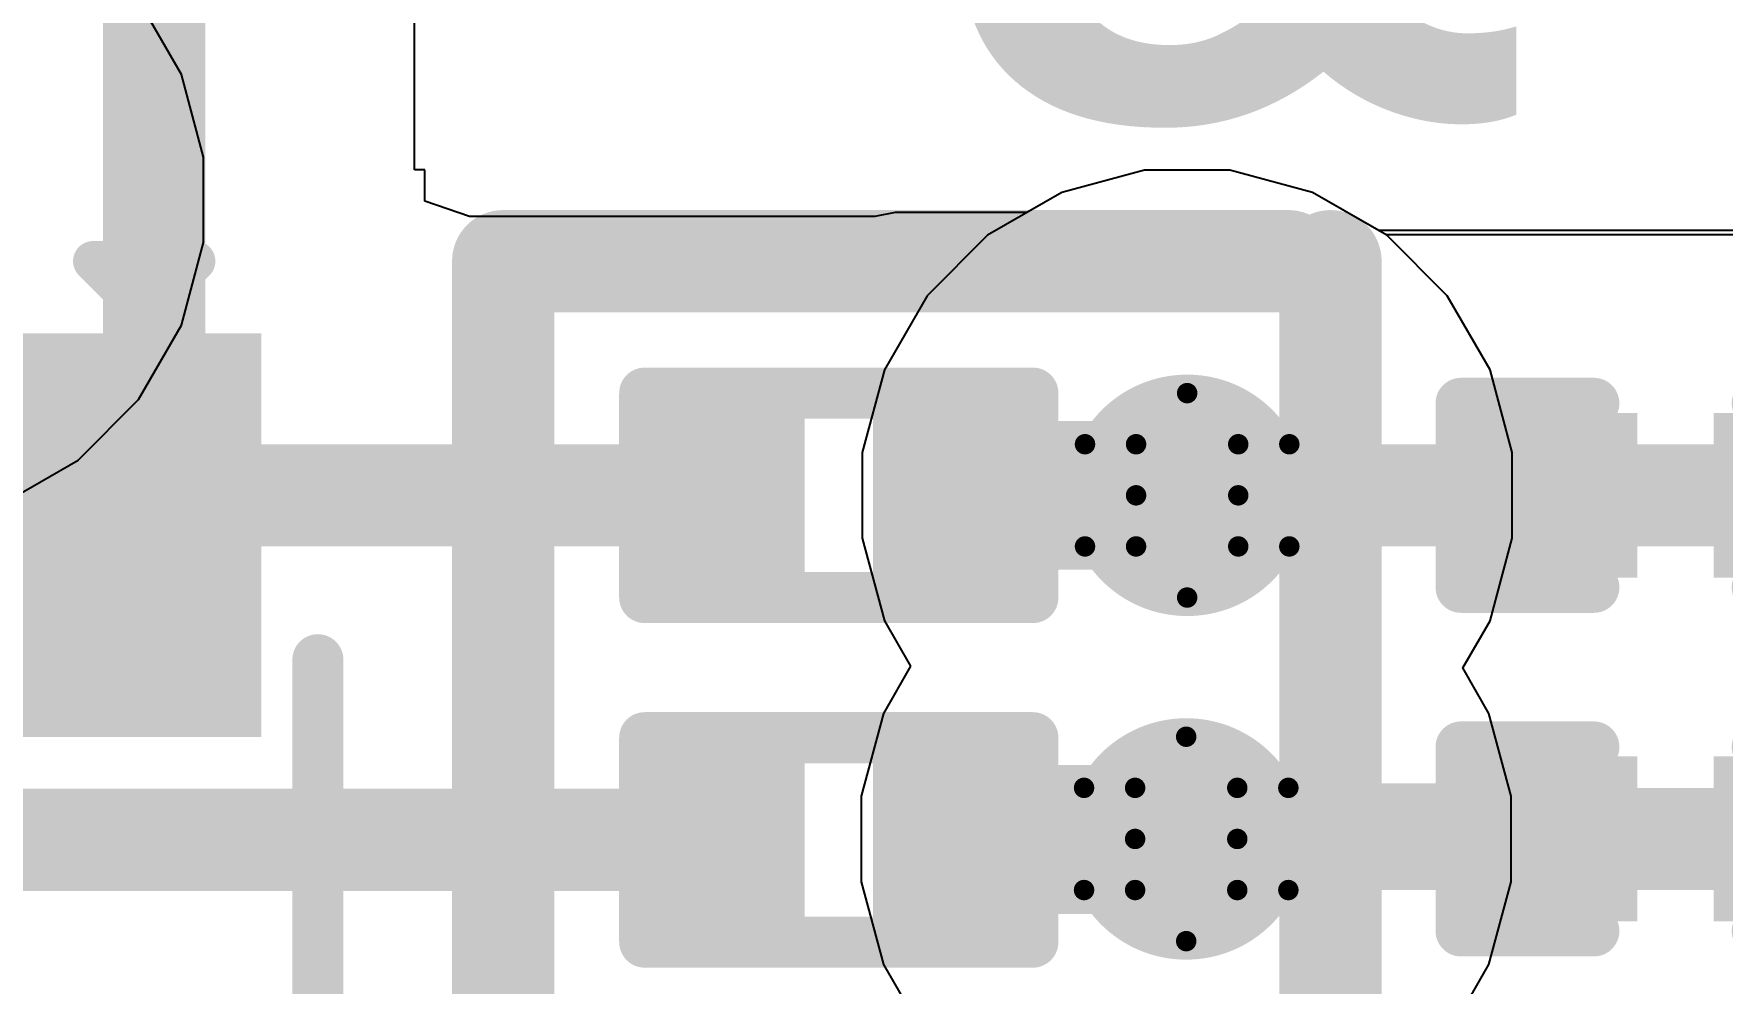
# Model space of a CAD drawing. Header units: inches. Extents: x -3 to 5437, y -3 to 5435.
# Drawn here: x 31.65 to 35.848, y 103.362 to 105.722 of the extents above; entities that cross this region are included whole.
import ezdxf

# ---------------------------------------------------------------- set-up
doc = ezdxf.new("R2010")
doc.units = ezdxf.units.IN
for name, color, linetype in [('Bottom Layer', 5, 'Continuous'), ('Drill Drawing', 1, 'Continuous'), ('GND', 16, 'Continuous'), ('PWR', 76, 'Continuous'), ('Top Layer', 1, 'Continuous'), ('Top Overlay', 2, 'Continuous'), ('Top Paste', 8, 'Continuous'), ('Top Solder', 216, 'Continuous'), ('Via Holes', 16, 'Continuous')]:
    doc.layers.add(name, color=color, linetype=linetype)
doc.styles.add('Arial_Bold', font='', dxfattribs={"height": 0.2})
doc.styles.get('Arial_Bold').set_extended_font_data('Arial', bold=True)

# ---------------------------------------------------------------- blocks, each defined once
blk = doc.blocks.new('R___0201_84')
at = {"layer": 'Top Layer'}
for points in [[(-0.41, 0.185), (-0.14, 0.185), (-0.14, -0.185), (-0.41, -0.185)], [(0.14, 0.185), (0.41, 0.185), (0.41, -0.185), (0.14, -0.185)]]:
    blk.add_hatch(color=1, dxfattribs=at).paths.add_polyline_path(points)
at = {"layer": 'Top Paste'}
for points in [[(-0.41, 0.185), (-0.14, 0.185), (-0.14, -0.185), (-0.41, -0.185)], [(0.14, 0.185), (0.41, 0.185), (0.41, -0.185), (0.14, -0.185)]]:
    blk.add_hatch(color=8, dxfattribs=at).paths.add_polyline_path(points)
at = {"layer": 'Top Solder'}
for points in [[(-0.465, 0.24), (-0.085, 0.24), (-0.085, -0.24), (-0.465, -0.24)], [(0.085, 0.24), (0.465, 0.24), (0.465, -0.24), (0.085, -0.24)]]:
    blk.add_hatch(color=216, dxfattribs=at).paths.add_polyline_path(points)
at = {"layer": 'Top Overlay'}
for points in [[(-0.4826, 0.254, 0.127, 0.127, 0), (0.4826, 0.254, 0.127, 0.127, 0)], [(-0.4826, -0.254, 0.127, 0.127, 0), (-0.4826, 0.254, 0.127, 0.127, 0)], [(0.4826, -0.254, 0.127, 0.127, 0), (0.4826, 0.254, 0.127, 0.127, 0)], [(-0.4826, -0.254, 0.127, 0.127, 0), (0.4826, -0.254, 0.127, 0.127, 0)]]:
    blk.add_lwpolyline(points, format="xyseb", dxfattribs=at)
for points in [[(-0.5143, 0.254, 0.0635, 0.0635, 1), (-0.4508, 0.254, 0.0635, 0.0635, 1)], [(-0.5143, 0.254, 0.0635, 0.0635, 1), (-0.4508, 0.254, 0.0635, 0.0635, 1)], [(0.4508, 0.254, 0.0635, 0.0635, 1), (0.5143, 0.254, 0.0635, 0.0635, 1)], [(0.4508, 0.254, 0.0635, 0.0635, 1), (0.5143, 0.254, 0.0635, 0.0635, 1)], [(-0.5143, -0.254, 0.0635, 0.0635, 1), (-0.4508, -0.254, 0.0635, 0.0635, 1)], [(-0.5143, -0.254, 0.0635, 0.0635, 1), (-0.4508, -0.254, 0.0635, 0.0635, 1)], [(0.4508, -0.254, 0.0635, 0.0635, 1), (0.5143, -0.254, 0.0635, 0.0635, 1)], [(0.4508, -0.254, 0.0635, 0.0635, 1), (0.5143, -0.254, 0.0635, 0.0635, 1)]]:
    blk.add_lwpolyline(points, format="xyseb", close=True, dxfattribs=at)
blk = doc.blocks.new('R___0201_86')
at = {"layer": 'Top Layer'}
for points in [[(-0.41, 0.185), (-0.14, 0.185), (-0.14, -0.185), (-0.41, -0.185)], [(0.14, 0.185), (0.41, 0.185), (0.41, -0.185), (0.14, -0.185)]]:
    blk.add_hatch(color=1, dxfattribs=at).paths.add_polyline_path(points)
at = {"layer": 'Top Paste'}
for points in [[(-0.41, 0.185), (-0.14, 0.185), (-0.14, -0.185), (-0.41, -0.185)], [(0.14, 0.185), (0.41, 0.185), (0.41, -0.185), (0.14, -0.185)]]:
    blk.add_hatch(color=8, dxfattribs=at).paths.add_polyline_path(points)
at = {"layer": 'Top Solder'}
for points in [[(-0.465, 0.24), (-0.085, 0.24), (-0.085, -0.24), (-0.465, -0.24)], [(0.085, 0.24), (0.465, 0.24), (0.465, -0.24), (0.085, -0.24)]]:
    blk.add_hatch(color=216, dxfattribs=at).paths.add_polyline_path(points)
at = {"layer": 'Top Overlay'}
for points in [[(-0.4826, -0.254, 0.127, 0.127, 0), (-0.4826, 0.254, 0.127, 0.127, 0)], [(-0.4826, 0.254, 0.127, 0.127, 0), (0.4826, 0.254, 0.127, 0.127, 0)], [(0.4826, -0.254, 0.127, 0.127, 0), (0.4826, 0.254, 0.127, 0.127, 0)], [(-0.4826, -0.254, 0.127, 0.127, 0), (0.4826, -0.254, 0.127, 0.127, 0)]]:
    blk.add_lwpolyline(points, format="xyseb", dxfattribs=at)
for points in [[(-0.5143, 0.254, 0.0635, 0.0635, 1), (-0.4508, 0.254, 0.0635, 0.0635, 1)], [(-0.5143, 0.254, 0.0635, 0.0635, 1), (-0.4508, 0.254, 0.0635, 0.0635, 1)], [(0.4508, 0.254, 0.0635, 0.0635, 1), (0.5143, 0.254, 0.0635, 0.0635, 1)], [(0.4508, 0.254, 0.0635, 0.0635, 1), (0.5143, 0.254, 0.0635, 0.0635, 1)], [(-0.5143, -0.254, 0.0635, 0.0635, 1), (-0.4508, -0.254, 0.0635, 0.0635, 1)], [(-0.5143, -0.254, 0.0635, 0.0635, 1), (-0.4508, -0.254, 0.0635, 0.0635, 1)], [(0.4508, -0.254, 0.0635, 0.0635, 1), (0.5143, -0.254, 0.0635, 0.0635, 1)], [(0.4508, -0.254, 0.0635, 0.0635, 1), (0.5143, -0.254, 0.0635, 0.0635, 1)]]:
    blk.add_lwpolyline(points, format="xyseb", close=True, dxfattribs=at)
blk = doc.blocks.new('SOT_363_169')
at = {"layer": 'Top Layer'}
for points in [[(-0.57, 0.85), (-0.57, 0.45), (-1.37, 0.45), (-1.37, 0.85)], [(1.37, 0.85), (1.37, 0.45), (0.57, 0.45), (0.57, 0.85)], [(-0.57, 0.2), (-0.57, -0.2), (-1.37, -0.2), (-1.37, 0.2)], [(1.37, 0.2), (1.37, -0.2), (0.57, -0.2), (0.57, 0.2)], [(-0.57, -0.45), (-0.57, -0.85), (-1.37, -0.85), (-1.37, -0.45)], [(1.37, -0.45), (1.37, -0.85), (0.57, -0.85), (0.57, -0.45)]]:
    blk.add_hatch(color=1, dxfattribs=at).paths.add_polyline_path(points)
at = {"layer": 'Top Paste'}
for points in [[(-0.57, 0.85), (-0.57, 0.45), (-1.37, 0.45), (-1.37, 0.85)], [(1.37, 0.85), (1.37, 0.45), (0.57, 0.45), (0.57, 0.85)], [(-0.57, 0.2), (-0.57, -0.2), (-1.37, -0.2), (-1.37, 0.2)], [(1.37, 0.2), (1.37, -0.2), (0.57, -0.2), (0.57, 0.2)], [(-0.57, -0.45), (-0.57, -0.85), (-1.37, -0.85), (-1.37, -0.45)], [(1.37, -0.45), (1.37, -0.85), (0.57, -0.85), (0.57, -0.45)]]:
    blk.add_hatch(color=8, dxfattribs=at).paths.add_polyline_path(points)
at = {"layer": 'Top Solder'}
for points in [[(-0.4684, 0.9516), (-0.4684, 0.3484), (-1.4716, 0.3484), (-1.4716, 0.9516)], [(1.4716, 0.9516), (1.4716, 0.3484), (0.4684, 0.3484), (0.4684, 0.9516)], [(-0.4684, 0.3016), (-0.4684, -0.3016), (-1.4716, -0.3016), (-1.4716, 0.3016)], [(1.4716, 0.3016), (1.4716, -0.3016), (0.4684, -0.3016), (0.4684, 0.3016)], [(-0.4684, -0.3484), (-0.4684, -0.9516), (-1.4716, -0.9516), (-1.4716, -0.3484)], [(1.4716, -0.3484), (1.4716, -0.9516), (0.4684, -0.9516), (0.4684, -0.3484)]]:
    blk.add_hatch(color=216, dxfattribs=at).paths.add_polyline_path(points)
at = {"layer": 'Top Overlay'}
for points in [[(0.508, 1.0922, 0.127, 0.127, 0), (-0.6604, 1.0922, 0.127, 0.127, 0)], [(-1.524, 0.6604, 0.1, 0.1, 0), (-1.651, 0.7874, 0.1, 0.1, 0)], [(-1.651, 0.5334, 0.1, 0.1, 0), (-1.651, 0.7874, 0.1, 0.1, 0)], [(-1.651, 0.5334, 0.1, 0.1, 0), (-1.524, 0.6604, 0.1, 0.1, 0)], [(0.508, -1.0922, 0.127, 0.127, 0), (-0.6604, -1.0922, 0.127, 0.127, 0)]]:
    blk.add_lwpolyline(points, format="xyseb", dxfattribs=at)
for points in [[(-0.6921, 1.0922, 0.0635, 0.0635, 1), (-0.6287, 1.0922, 0.0635, 0.0635, 1)], [(0.4763, 1.0922, 0.0635, 0.0635, 1), (0.5398, 1.0922, 0.0635, 0.0635, 1)], [(-1.676, 0.7874, 0.05, 0.05, 1), (-1.626, 0.7874, 0.05, 0.05, 1)], [(-1.676, 0.7874, 0.05, 0.05, 1), (-1.626, 0.7874, 0.05, 0.05, 1)], [(-1.549, 0.6604, 0.05, 0.05, 1), (-1.499, 0.6604, 0.05, 0.05, 1)], [(-1.549, 0.6604, 0.05, 0.05, 1), (-1.499, 0.6604, 0.05, 0.05, 1)], [(-1.676, 0.5334, 0.05, 0.05, 1), (-1.626, 0.5334, 0.05, 0.05, 1)], [(-1.676, 0.5334, 0.05, 0.05, 1), (-1.626, 0.5334, 0.05, 0.05, 1)], [(-0.6921, -1.0922, 0.0635, 0.0635, 1), (-0.6287, -1.0922, 0.0635, 0.0635, 1)], [(0.4763, -1.0922, 0.0635, 0.0635, 1), (0.5398, -1.0922, 0.0635, 0.0635, 1)]]:
    blk.add_lwpolyline(points, format="xyseb", close=True, dxfattribs=at)
blk = doc.blocks.new('CAP_0201_220')
at = {"layer": 'Top Layer'}
for points in [[(-0.45, 0.15), (-0.15, 0.15), (-0.15, -0.15), (-0.45, -0.15)], [(0.15, 0.15), (0.45, 0.15), (0.45, -0.15), (0.15, -0.15)]]:
    blk.add_hatch(color=1, dxfattribs=at).paths.add_polyline_path(points)
at = {"layer": 'Top Paste'}
for points in [[(-0.45, 0.15), (-0.15, 0.15), (-0.15, -0.15), (-0.45, -0.15)], [(0.15, 0.15), (0.45, 0.15), (0.45, -0.15), (0.15, -0.15)]]:
    blk.add_hatch(color=8, dxfattribs=at).paths.add_polyline_path(points)
at = {"layer": 'Top Solder'}
for points in [[(-0.505, 0.205), (-0.095, 0.205), (-0.095, -0.205), (-0.505, -0.205)], [(0.095, 0.205), (0.505, 0.205), (0.505, -0.205), (0.095, -0.205)]]:
    blk.add_hatch(color=216, dxfattribs=at).paths.add_polyline_path(points)
at = {"layer": 'Top Overlay'}
for points in [[(-0.2032, 0.2286, 0.127, 0.127, 0), (-0.5334, 0.2286, 0.127, 0.127, 0)], [(-0.5334, 0.2286, 0.127, 0.127, 0), (-0.5334, -0.2286, 0.127, 0.127, 0)], [(0.5334, 0.2286, 0.127, 0.127, 0), (0.2032, 0.2286, 0.127, 0.127, 0)], [(0.5334, 0.2286, 0.127, 0.127, 0), (0.5334, -0.2286, 0.127, 0.127, 0)], [(-0.2032, -0.2286, 0.127, 0.127, 0), (-0.5334, -0.2286, 0.127, 0.127, 0)], [(0.5334, -0.2286, 0.127, 0.127, 0), (0.2032, -0.2286, 0.127, 0.127, 0)]]:
    blk.add_lwpolyline(points, format="xyseb", dxfattribs=at)
for points in [[(-0.5651, 0.2286, 0.0635, 0.0635, 1), (-0.5016, 0.2286, 0.0635, 0.0635, 1)], [(-0.5651, 0.2286, 0.0635, 0.0635, 1), (-0.5016, 0.2286, 0.0635, 0.0635, 1)], [(-0.2349, 0.2286, 0.0635, 0.0635, 1), (-0.1714, 0.2286, 0.0635, 0.0635, 1)], [(0.1714, 0.2286, 0.0635, 0.0635, 1), (0.2349, 0.2286, 0.0635, 0.0635, 1)], [(0.5016, 0.2286, 0.0635, 0.0635, 1), (0.5651, 0.2286, 0.0635, 0.0635, 1)], [(0.5016, 0.2286, 0.0635, 0.0635, 1), (0.5651, 0.2286, 0.0635, 0.0635, 1)], [(-0.5651, -0.2286, 0.0635, 0.0635, 1), (-0.5016, -0.2286, 0.0635, 0.0635, 1)], [(-0.5651, -0.2286, 0.0635, 0.0635, 1), (-0.5016, -0.2286, 0.0635, 0.0635, 1)], [(-0.2349, -0.2286, 0.0635, 0.0635, 1), (-0.1714, -0.2286, 0.0635, 0.0635, 1)], [(0.1714, -0.2286, 0.0635, 0.0635, 1), (0.2349, -0.2286, 0.0635, 0.0635, 1)], [(0.5016, -0.2286, 0.0635, 0.0635, 1), (0.5651, -0.2286, 0.0635, 0.0635, 1)], [(0.5016, -0.2286, 0.0635, 0.0635, 1), (0.5651, -0.2286, 0.0635, 0.0635, 1)]]:
    blk.add_lwpolyline(points, format="xyseb", close=True, dxfattribs=at)
blk = doc.blocks.new('CAP_0201_221')
at = {"layer": 'Top Layer'}
for points in [[(-0.45, 0.15), (-0.15, 0.15), (-0.15, -0.15), (-0.45, -0.15)], [(0.15, 0.15), (0.45, 0.15), (0.45, -0.15), (0.15, -0.15)]]:
    blk.add_hatch(color=1, dxfattribs=at).paths.add_polyline_path(points)
at = {"layer": 'Top Paste'}
for points in [[(-0.45, 0.15), (-0.15, 0.15), (-0.15, -0.15), (-0.45, -0.15)], [(0.15, 0.15), (0.45, 0.15), (0.45, -0.15), (0.15, -0.15)]]:
    blk.add_hatch(color=8, dxfattribs=at).paths.add_polyline_path(points)
at = {"layer": 'Top Solder'}
for points in [[(-0.505, 0.205), (-0.095, 0.205), (-0.095, -0.205), (-0.505, -0.205)], [(0.095, 0.205), (0.505, 0.205), (0.505, -0.205), (0.095, -0.205)]]:
    blk.add_hatch(color=216, dxfattribs=at).paths.add_polyline_path(points)
at = {"layer": 'Top Overlay'}
for points in [[(-0.5334, 0.2286, 0.127, 0.127, 0), (-0.5334, -0.2286, 0.127, 0.127, 0)], [(-0.2032, 0.2286, 0.127, 0.127, 0), (-0.5334, 0.2286, 0.127, 0.127, 0)], [(0.5334, 0.2286, 0.127, 0.127, 0), (0.2032, 0.2286, 0.127, 0.127, 0)], [(0.5334, 0.2286, 0.127, 0.127, 0), (0.5334, -0.2286, 0.127, 0.127, 0)], [(-0.2032, -0.2286, 0.127, 0.127, 0), (-0.5334, -0.2286, 0.127, 0.127, 0)], [(0.5334, -0.2286, 0.127, 0.127, 0), (0.2032, -0.2286, 0.127, 0.127, 0)]]:
    blk.add_lwpolyline(points, format="xyseb", dxfattribs=at)
for points in [[(-0.5651, 0.2286, 0.0635, 0.0635, 1), (-0.5016, 0.2286, 0.0635, 0.0635, 1)], [(-0.5651, 0.2286, 0.0635, 0.0635, 1), (-0.5016, 0.2286, 0.0635, 0.0635, 1)], [(-0.2349, 0.2286, 0.0635, 0.0635, 1), (-0.1714, 0.2286, 0.0635, 0.0635, 1)], [(0.1714, 0.2286, 0.0635, 0.0635, 1), (0.2349, 0.2286, 0.0635, 0.0635, 1)], [(0.5016, 0.2286, 0.0635, 0.0635, 1), (0.5651, 0.2286, 0.0635, 0.0635, 1)], [(0.5016, 0.2286, 0.0635, 0.0635, 1), (0.5651, 0.2286, 0.0635, 0.0635, 1)], [(-0.5651, -0.2286, 0.0635, 0.0635, 1), (-0.5016, -0.2286, 0.0635, 0.0635, 1)], [(-0.5651, -0.2286, 0.0635, 0.0635, 1), (-0.5016, -0.2286, 0.0635, 0.0635, 1)], [(-0.2349, -0.2286, 0.0635, 0.0635, 1), (-0.1714, -0.2286, 0.0635, 0.0635, 1)], [(0.1714, -0.2286, 0.0635, 0.0635, 1), (0.2349, -0.2286, 0.0635, 0.0635, 1)], [(0.5016, -0.2286, 0.0635, 0.0635, 1), (0.5651, -0.2286, 0.0635, 0.0635, 1)], [(0.5016, -0.2286, 0.0635, 0.0635, 1), (0.5651, -0.2286, 0.0635, 0.0635, 1)]]:
    blk.add_lwpolyline(points, format="xyseb", close=True, dxfattribs=at)

msp = doc.modelspace()

# ---------------------------------------------------------------- hatches: boundary and pattern name
at = {"layer": 'Bottom Layer'}
h = msp.add_hatch(color=5, dxfattribs=at)
edge = h.paths.add_edge_path()
edge.add_arc((34.5176, 104.5749), 0.3, 0, 360)
h = msp.add_hatch(color=5, dxfattribs=at)
edge = h.paths.add_edge_path()
edge.add_arc((34.5152, 103.7209), 0.3, 0, 360)
at = {"layer": 'GND'}
h = msp.add_hatch(color=16, dxfattribs=at)
edge = h.paths.add_edge_path()
edge.add_arc((34.5176, 104.5749), 0.3, 0, 360)
h = msp.add_hatch(color=16, dxfattribs=at)
edge = h.paths.add_edge_path()
edge.add_arc((34.5152, 103.7209), 0.3, 0, 360)
at = {"layer": 'PWR'}
h = msp.add_hatch(color=76, dxfattribs=at)
edge = h.paths.add_edge_path()
edge.add_arc((34.5176, 104.5749), 0.3, 0, 360)
h = msp.add_hatch(color=76, dxfattribs=at)
edge = h.paths.add_edge_path()
edge.add_arc((34.5152, 103.7209), 0.3, 0, 360)
at = {"layer": 'Top Layer'}
h = msp.add_hatch(color=1, dxfattribs=at)
edge = h.paths.add_edge_path()
edge.add_arc((34.5176, 104.5749), 0.3, 0, 360)
for points in [[(33.7914, 104.3899), (34.5176, 104.3899), (34.5176, 104.7599), (33.7914, 104.7599)], [(33.7926, 103.5347), (34.5188, 103.5347), (34.5188, 103.9047), (33.7926, 103.9047)]]:
    msp.add_hatch(color=1, dxfattribs=at).paths.add_polyline_path(points)
h = msp.add_hatch(color=1, dxfattribs=at)
edge = h.paths.add_edge_path()
edge.add_arc((34.5152, 103.7209), 0.3, 0, 360)
at = {"layer": 'Via Holes'}
h = msp.add_hatch(color=7, dxfattribs=at)
edge = h.paths.add_edge_path()
edge.add_arc((34.5176, 104.5749), 0.15, 0, 360)
h = msp.add_hatch(color=7, dxfattribs=at)
edge = h.paths.add_edge_path()
edge.add_arc((34.5152, 103.7209), 0.15, 0, 360)

# ---------------------------------------------------------------- linework, layer by layer
at = {"layer": 'Bottom Layer'}
for p, q in [((34.4113, 105.3829), (34.2058, 105.3279)), ((34.624, 105.3829), (34.4113, 105.3829)), ((34.8295, 105.3279), (34.624, 105.3829)), ((34.2058, 105.3279), (34.0215, 105.2215)), ((35.0122, 105.2224), (34.8295, 105.3279)), ((34.0215, 105.2215), (33.8711, 105.071)), ((41.2483, 105.2224), (35.0122, 105.2224)), ((33.8711, 105.071), (33.7647, 104.8868)), ((33.7647, 104.8868), (33.7096, 104.6813)), ((33.7096, 104.6813), (33.7096, 104.4685)), ((33.7096, 104.4685), (33.7647, 104.263)), ((33.7647, 104.263), (33.8299, 104.15)), ((33.8299, 104.15), (33.7623, 104.0328)), ((33.7623, 104.0328), (33.7072, 103.8273)), ((33.7072, 103.8273), (33.7072, 103.6145)), ((33.7072, 103.6145), (33.7623, 103.409)), ((33.7623, 103.409), (33.8686, 103.2248))]:
    msp.add_line(p, q, dxfattribs=at)
for points in [[(34.5176, 104.5749, 0.254, 0.254, 0), (41.2483, 104.5749, 0.254, 0.254, 0)], [(34.5152, 103.7209, 0.254, 0.254, 0), (40.7675, 103.7209, 0.254, 0.254, 0)]]:
    msp.add_lwpolyline(points, format="xyseb", dxfattribs=at)
for points in [[(34.4541, 104.5749, 0.127, 0.127, 1), (34.5811, 104.5749, 0.127, 0.127, 1)], [(34.4517, 103.7209, 0.127, 0.127, 1), (34.5787, 103.7209, 0.127, 0.127, 1)]]:
    msp.add_lwpolyline(points, format="xyseb", close=True, dxfattribs=at)
at = {"layer": 'Drill Drawing'}
for points in [[(34.3906, 104.7019, 0.0508, 0.0508, 0), (34.5176, 104.8289, 0.0508, 0.0508, 0)], [(34.5176, 104.8289, 0.0508, 0.0508, 0), (34.6446, 104.7019, 0.0508, 0.0508, 0)], [(34.2636, 104.7019, 0.0508, 0.0508, 0), (34.3906, 104.5749, 0.0508, 0.0508, 0)], [(34.2636, 104.7019, 0.0508, 0.0508, 0), (34.3906, 104.7019, 0.0508, 0.0508, 0)], [(34.6446, 104.7019, 0.0508, 0.0508, 0), (34.7716, 104.7019, 0.0508, 0.0508, 0)], [(34.6446, 104.5749, 0.0508, 0.0508, 0), (34.7716, 104.7019, 0.0508, 0.0508, 0)], [(34.2636, 104.4479, 0.0508, 0.0508, 0), (34.3906, 104.5749, 0.0508, 0.0508, 0)], [(34.6446, 104.5749, 0.0508, 0.0508, 0), (34.7716, 104.4479, 0.0508, 0.0508, 0)], [(34.2636, 104.4479, 0.0508, 0.0508, 0), (34.3906, 104.4479, 0.0508, 0.0508, 0)], [(34.3906, 104.4479, 0.0508, 0.0508, 0), (34.5176, 104.3209, 0.0508, 0.0508, 0)], [(34.5176, 104.3209, 0.0508, 0.0508, 0), (34.6446, 104.4479, 0.0508, 0.0508, 0)], [(34.6446, 104.4479, 0.0508, 0.0508, 0), (34.7716, 104.4479, 0.0508, 0.0508, 0)], [(34.3882, 103.8479, 0.0508, 0.0508, 0), (34.5152, 103.9749, 0.0508, 0.0508, 0)], [(34.5152, 103.9749, 0.0508, 0.0508, 0), (34.6422, 103.8479, 0.0508, 0.0508, 0)], [(34.2612, 103.8479, 0.0508, 0.0508, 0), (34.3882, 103.7209, 0.0508, 0.0508, 0)], [(34.2612, 103.8479, 0.0508, 0.0508, 0), (34.3882, 103.8479, 0.0508, 0.0508, 0)], [(34.6422, 103.8479, 0.0508, 0.0508, 0), (34.7692, 103.8479, 0.0508, 0.0508, 0)], [(34.6422, 103.7209, 0.0508, 0.0508, 0), (34.7692, 103.8479, 0.0508, 0.0508, 0)], [(34.2612, 103.5939, 0.0508, 0.0508, 0), (34.3882, 103.7209, 0.0508, 0.0508, 0)], [(34.6422, 103.7209, 0.0508, 0.0508, 0), (34.7692, 103.5939, 0.0508, 0.0508, 0)], [(34.2612, 103.5939, 0.0508, 0.0508, 0), (34.3882, 103.5939, 0.0508, 0.0508, 0)], [(34.3882, 103.5939, 0.0508, 0.0508, 0), (34.5152, 103.4669, 0.0508, 0.0508, 0)], [(34.5152, 103.4669, 0.0508, 0.0508, 0), (34.6422, 103.5939, 0.0508, 0.0508, 0)], [(34.6422, 103.5939, 0.0508, 0.0508, 0), (34.7692, 103.5939, 0.0508, 0.0508, 0)]]:
    msp.add_lwpolyline(points, format="xyseb", dxfattribs=at)
for points in [[(34.5049, 104.8289, 0.0254, 0.0254, 1), (34.5303, 104.8289, 0.0254, 0.0254, 1)], [(34.5049, 104.8289, 0.0254, 0.0254, 1), (34.5303, 104.8289, 0.0254, 0.0254, 1)], [(34.2509, 104.7019, 0.0254, 0.0254, 1), (34.2763, 104.7019, 0.0254, 0.0254, 1)], [(34.2509, 104.7019, 0.0254, 0.0254, 1), (34.2763, 104.7019, 0.0254, 0.0254, 1)], [(34.3779, 104.7019, 0.0254, 0.0254, 1), (34.4033, 104.7019, 0.0254, 0.0254, 1)], [(34.3779, 104.7019, 0.0254, 0.0254, 1), (34.4033, 104.7019, 0.0254, 0.0254, 1)], [(34.6319, 104.7019, 0.0254, 0.0254, 1), (34.6573, 104.7019, 0.0254, 0.0254, 1)], [(34.6319, 104.7019, 0.0254, 0.0254, 1), (34.6573, 104.7019, 0.0254, 0.0254, 1)], [(34.7589, 104.7019, 0.0254, 0.0254, 1), (34.7843, 104.7019, 0.0254, 0.0254, 1)], [(34.7589, 104.7019, 0.0254, 0.0254, 1), (34.7843, 104.7019, 0.0254, 0.0254, 1)], [(34.3779, 104.5749, 0.0254, 0.0254, 1), (34.4033, 104.5749, 0.0254, 0.0254, 1)], [(34.3779, 104.5749, 0.0254, 0.0254, 1), (34.4033, 104.5749, 0.0254, 0.0254, 1)], [(34.6319, 104.5749, 0.0254, 0.0254, 1), (34.6573, 104.5749, 0.0254, 0.0254, 1)], [(34.6319, 104.5749, 0.0254, 0.0254, 1), (34.6573, 104.5749, 0.0254, 0.0254, 1)], [(34.2509, 104.4479, 0.0254, 0.0254, 1), (34.2763, 104.4479, 0.0254, 0.0254, 1)], [(34.2509, 104.4479, 0.0254, 0.0254, 1), (34.2763, 104.4479, 0.0254, 0.0254, 1)], [(34.3779, 104.4479, 0.0254, 0.0254, 1), (34.4033, 104.4479, 0.0254, 0.0254, 1)], [(34.3779, 104.4479, 0.0254, 0.0254, 1), (34.4033, 104.4479, 0.0254, 0.0254, 1)], [(34.6319, 104.4479, 0.0254, 0.0254, 1), (34.6573, 104.4479, 0.0254, 0.0254, 1)], [(34.6319, 104.4479, 0.0254, 0.0254, 1), (34.6573, 104.4479, 0.0254, 0.0254, 1)], [(34.7589, 104.4479, 0.0254, 0.0254, 1), (34.7843, 104.4479, 0.0254, 0.0254, 1)], [(34.7589, 104.4479, 0.0254, 0.0254, 1), (34.7843, 104.4479, 0.0254, 0.0254, 1)], [(34.5049, 104.3209, 0.0254, 0.0254, 1), (34.5303, 104.3209, 0.0254, 0.0254, 1)], [(34.5049, 104.3209, 0.0254, 0.0254, 1), (34.5303, 104.3209, 0.0254, 0.0254, 1)], [(34.5025, 103.9749, 0.0254, 0.0254, 1), (34.5279, 103.9749, 0.0254, 0.0254, 1)], [(34.5025, 103.9749, 0.0254, 0.0254, 1), (34.5279, 103.9749, 0.0254, 0.0254, 1)], [(34.2485, 103.8479, 0.0254, 0.0254, 1), (34.2739, 103.8479, 0.0254, 0.0254, 1)], [(34.2485, 103.8479, 0.0254, 0.0254, 1), (34.2739, 103.8479, 0.0254, 0.0254, 1)], [(34.3755, 103.8479, 0.0254, 0.0254, 1), (34.4009, 103.8479, 0.0254, 0.0254, 1)], [(34.3755, 103.8479, 0.0254, 0.0254, 1), (34.4009, 103.8479, 0.0254, 0.0254, 1)], [(34.6295, 103.8479, 0.0254, 0.0254, 1), (34.6549, 103.8479, 0.0254, 0.0254, 1)], [(34.6295, 103.8479, 0.0254, 0.0254, 1), (34.6549, 103.8479, 0.0254, 0.0254, 1)], [(34.7565, 103.8479, 0.0254, 0.0254, 1), (34.7819, 103.8479, 0.0254, 0.0254, 1)], [(34.7565, 103.8479, 0.0254, 0.0254, 1), (34.7819, 103.8479, 0.0254, 0.0254, 1)], [(34.3755, 103.7209, 0.0254, 0.0254, 1), (34.4009, 103.7209, 0.0254, 0.0254, 1)], [(34.3755, 103.7209, 0.0254, 0.0254, 1), (34.4009, 103.7209, 0.0254, 0.0254, 1)], [(34.6295, 103.7209, 0.0254, 0.0254, 1), (34.6549, 103.7209, 0.0254, 0.0254, 1)], [(34.6295, 103.7209, 0.0254, 0.0254, 1), (34.6549, 103.7209, 0.0254, 0.0254, 1)], [(34.2485, 103.5939, 0.0254, 0.0254, 1), (34.2739, 103.5939, 0.0254, 0.0254, 1)], [(34.2485, 103.5939, 0.0254, 0.0254, 1), (34.2739, 103.5939, 0.0254, 0.0254, 1)], [(34.3755, 103.5939, 0.0254, 0.0254, 1), (34.4009, 103.5939, 0.0254, 0.0254, 1)], [(34.3755, 103.5939, 0.0254, 0.0254, 1), (34.4009, 103.5939, 0.0254, 0.0254, 1)], [(34.6295, 103.5939, 0.0254, 0.0254, 1), (34.6549, 103.5939, 0.0254, 0.0254, 1)], [(34.6295, 103.5939, 0.0254, 0.0254, 1), (34.6549, 103.5939, 0.0254, 0.0254, 1)], [(34.7565, 103.5939, 0.0254, 0.0254, 1), (34.7819, 103.5939, 0.0254, 0.0254, 1)], [(34.7565, 103.5939, 0.0254, 0.0254, 1), (34.7819, 103.5939, 0.0254, 0.0254, 1)], [(34.5025, 103.4669, 0.0254, 0.0254, 1), (34.5279, 103.4669, 0.0254, 0.0254, 1)], [(34.5025, 103.4669, 0.0254, 0.0254, 1), (34.5279, 103.4669, 0.0254, 0.0254, 1)]]:
    msp.add_lwpolyline(points, format="xyseb", close=True, dxfattribs=at)
at = {"layer": 'GND'}
for p, q in [((34.4113, 105.3829), (34.2058, 105.3279)), ((34.624, 105.3829), (34.4113, 105.3829)), ((34.8295, 105.3279), (34.624, 105.3829)), ((34.2058, 105.3279), (34.0215, 105.2215)), ((35.0138, 105.2215), (34.8295, 105.3279)), ((34.0215, 105.2215), (33.8711, 105.071)), ((35.1642, 105.071), (35.0138, 105.2215)), ((33.8711, 105.071), (33.7647, 104.8868)), ((35.2706, 104.8868), (35.1642, 105.071)), ((33.7647, 104.8868), (33.7096, 104.6813)), ((35.3256, 104.6813), (35.2706, 104.8868)), ((33.7096, 104.6813), (33.7096, 104.4685)), ((35.3256, 104.4685), (35.3256, 104.6813)), ((33.7096, 104.4685), (33.7647, 104.263)), ((35.2706, 104.263), (35.3256, 104.4685)), ((33.7647, 104.263), (33.8299, 104.15)), ((35.2029, 104.1458), (35.2706, 104.263)), ((33.8299, 104.15), (33.7623, 104.0328)), ((35.2681, 104.0328), (35.2029, 104.1458)), ((33.7623, 104.0328), (33.7072, 103.8273)), ((35.3232, 103.8273), (35.2681, 104.0328)), ((33.7072, 103.8273), (33.7072, 103.6145)), ((35.3232, 103.6145), (35.3232, 103.8273)), ((33.7072, 103.6145), (33.7623, 103.409)), ((35.2681, 103.409), (35.3232, 103.6145)), ((33.7623, 103.409), (33.8686, 103.2248)), ((35.1618, 103.2248), (35.2681, 103.409))]:
    msp.add_line(p, q, dxfattribs=at)
at = {"layer": 'PWR'}
for p, q in [((32.017, 105.6212), (31.9106, 105.8054)), ((32.072, 105.4156), (32.017, 105.6212)), ((32.072, 105.2029), (32.072, 105.4156)), ((34.4113, 105.3829), (34.2058, 105.3279)), ((34.624, 105.3829), (34.4113, 105.3829)), ((34.8295, 105.3279), (34.624, 105.3829)), ((34.2058, 105.3279), (34.0215, 105.2215)), ((35.0138, 105.2215), (34.8295, 105.3279)), ((34.0215, 105.2215), (33.8711, 105.071)), ((35.1642, 105.071), (35.0138, 105.2215)), ((32.017, 104.9974), (32.072, 105.2029)), ((33.8711, 105.071), (33.7647, 104.8868)), ((35.2706, 104.8868), (35.1642, 105.071)), ((31.9106, 104.8132), (32.017, 104.9974)), ((33.7647, 104.8868), (33.7096, 104.6813)), ((35.3256, 104.6813), (35.2706, 104.8868)), ((31.7602, 104.6627), (31.9106, 104.8132)), ((31.5759, 104.5563), (31.7602, 104.6627)), ((33.7096, 104.6813), (33.7096, 104.4685)), ((35.3256, 104.4685), (35.3256, 104.6813)), ((33.7096, 104.4685), (33.7647, 104.263)), ((35.2706, 104.263), (35.3256, 104.4685)), ((33.7647, 104.263), (33.8299, 104.15)), ((35.2029, 104.1458), (35.2706, 104.263)), ((33.8299, 104.15), (33.7623, 104.0328)), ((35.2681, 104.0328), (35.2029, 104.1458)), ((33.7623, 104.0328), (33.7072, 103.8273)), ((35.3232, 103.8273), (35.2681, 104.0328)), ((33.7072, 103.8273), (33.7072, 103.6145)), ((35.3232, 103.6145), (35.3232, 103.8273)), ((33.7072, 103.6145), (33.7623, 103.409)), ((35.2681, 103.409), (35.3232, 103.6145)), ((33.7623, 103.409), (33.8686, 103.2248)), ((35.1618, 103.2248), (35.2681, 103.409))]:
    msp.add_line(p, q, dxfattribs=at)
at = {"layer": 'Top Layer'}
for p, q in [((32.5968, 105.3839), (32.5968, 106.2241)), ((32.622, 105.3839), (32.5968, 105.3839)), ((32.622, 105.3056), (32.622, 105.3839)), ((34.4113, 105.3829), (34.2058, 105.3279)), ((34.624, 105.3829), (34.4113, 105.3829)), ((34.8295, 105.3279), (34.624, 105.3829)), ((32.7334, 105.2679), (32.622, 105.3056)), ((34.2058, 105.3279), (34.1192, 105.2779)), ((34.9939, 105.2329), (34.8295, 105.3279)), ((33.7414, 105.2679), (32.7334, 105.2679)), ((32.7334, 105.2679), (32.7334, 105.2679)), ((32.7334, 105.2679), (32.7334, 105.2679)), ((32.7334, 105.2679), (32.7334, 105.2679)), ((33.7914, 105.2779), (33.7414, 105.2679)), ((34.1192, 105.2779), (33.7914, 105.2779)), ((36.09, 105.2329), (34.9939, 105.2329))]:
    msp.add_line(p, q, dxfattribs=at)
for points in [[(31.9493, 104.5111, 0.254, 0.254, 0), (31.9493, 106.2241, 0.254, 0.254, 0)], [(31.9493, 104.5111, 0.1778, 0.1778, 0), (32.0131, 104.5749, 0.1778, 0.1778, 0)], [(32.0131, 104.5749, 0.254, 0.254, 0), (33.3764, 104.5749, 0.254, 0.254, 0)], [(34.5176, 104.5749, 0.254, 0.254, 0), (35.432, 104.5749, 0.254, 0.254, 0)], [(30.7378, 103.7185, 0.254, 0.254, 0), (33.3764, 103.7185, 0.254, 0.254, 0)], [(33.9264, 103.7185, 0.254, 0.254, 0), (33.9276, 103.7197, 0.254, 0.254, 0)], [(34.5073, 103.7265, 0.254, 0.254, 0), (34.5152, 103.7345, 0.254, 0.254, 0)], [(34.514, 103.7197, 0.254, 0.254, 0), (34.5152, 103.7209, 0.254, 0.254, 0)], [(34.5152, 103.7345, 0.254, 0.254, 0), (34.5176, 103.7321, 0.254, 0.254, 0)], [(34.5176, 103.7321, 0.254, 0.254, 0), (35.432, 103.7321, 0.254, 0.254, 0)]]:
    msp.add_lwpolyline(points, format="xyseb", dxfattribs=at)
for points in [[(31.9496, 104.5749, 0.127, 0.127, 1), (32.0766, 104.5749, 0.127, 0.127, 1)], [(31.9686, 104.5749, 0.0889, 0.0889, 1), (32.0575, 104.5749, 0.0889, 0.0889, 1)], [(33.3129, 104.5749, 0.127, 0.127, 1), (33.4399, 104.5749, 0.127, 0.127, 1)], [(34.4541, 104.5749, 0.127, 0.127, 1), (34.5811, 104.5749, 0.127, 0.127, 1)], [(35.3685, 104.5749, 0.127, 0.127, 1), (35.4955, 104.5749, 0.127, 0.127, 1)], [(31.8858, 104.5111, 0.127, 0.127, 1), (32.0128, 104.5111, 0.127, 0.127, 1)], [(31.9049, 104.5111, 0.0889, 0.0889, 1), (31.9938, 104.5111, 0.0889, 0.0889, 1)], [(33.3129, 103.7185, 0.127, 0.127, 1), (33.4399, 103.7185, 0.127, 0.127, 1)], [(33.8629, 103.7185, 0.127, 0.127, 1), (33.9899, 103.7185, 0.127, 0.127, 1)], [(33.8641, 103.7197, 0.127, 0.127, 1), (33.9911, 103.7197, 0.127, 0.127, 1)], [(34.4438, 103.7265, 0.127, 0.127, 1), (34.5708, 103.7265, 0.127, 0.127, 1)], [(34.4505, 103.7197, 0.127, 0.127, 1), (34.5775, 103.7197, 0.127, 0.127, 1)], [(34.4517, 103.7345, 0.127, 0.127, 1), (34.5787, 103.7345, 0.127, 0.127, 1)], [(34.4517, 103.7345, 0.127, 0.127, 1), (34.5787, 103.7345, 0.127, 0.127, 1)], [(34.4517, 103.7209, 0.127, 0.127, 1), (34.5787, 103.7209, 0.127, 0.127, 1)], [(34.4541, 103.7321, 0.127, 0.127, 1), (34.5811, 103.7321, 0.127, 0.127, 1)], [(34.4541, 103.7321, 0.127, 0.127, 1), (34.5811, 103.7321, 0.127, 0.127, 1)], [(35.3685, 103.7321, 0.127, 0.127, 1), (35.4955, 103.7321, 0.127, 0.127, 1)]]:
    msp.add_lwpolyline(points, format="xyseb", close=True, dxfattribs=at)
at = {"layer": 'Top Overlay'}
for points in [[(32.8168, 105.1569, 0.254, 0.254, 0), (33.0672, 105.1569, 0.254, 0.254, 0)], [(32.8168, 98.2472, 0.254, 0.254, 0), (32.8168, 105.1569, 0.254, 0.254, 0)], [(33.0672, 105.1569, 0.254, 0.254, 0), (34.7692, 105.1569, 0.254, 0.254, 0)], [(34.8742, 102.2604, 0.254, 0.254, 0), (34.8742, 105.1569, 0.254, 0.254, 0)], [(34.7692, 105.1569, 0.127, 0.127, 0), (34.8742, 105.1569, 0.127, 0.127, 0)]]:
    msp.add_lwpolyline(points, format="xyseb", dxfattribs=at)
for points in [[(32.7533, 105.1569, 0.127, 0.127, 1), (32.8803, 105.1569, 0.127, 0.127, 1)], [(32.7533, 105.1569, 0.127, 0.127, 1), (32.8803, 105.1569, 0.127, 0.127, 1)], [(33.0037, 105.1569, 0.127, 0.127, 1), (33.1307, 105.1569, 0.127, 0.127, 1)], [(33.0037, 105.1569, 0.127, 0.127, 1), (33.1307, 105.1569, 0.127, 0.127, 1)], [(34.7057, 105.1569, 0.127, 0.127, 1), (34.8327, 105.1569, 0.127, 0.127, 1)], [(34.8107, 105.1569, 0.127, 0.127, 1), (34.9377, 105.1569, 0.127, 0.127, 1)], [(34.7375, 105.1569, 0.0635, 0.0635, 1), (34.801, 105.1569, 0.0635, 0.0635, 1)], [(34.8424, 105.1569, 0.0635, 0.0635, 1), (34.9059, 105.1569, 0.0635, 0.0635, 1)]]:
    msp.add_lwpolyline(points, format="xyseb", close=True, dxfattribs=at)

# ---------------------------------------------------------------- block references
for name, p, rotation in [('SOT_363_169', (31.264, 103.5059), 270), ('CAP_0201_221', (35.732, 104.5749), 180), ('CAP_0201_220', (35.732, 103.7209), 180)]:
    msp.add_blockref(name, p, dxfattribs=dict(rotation=rotation))
for name, p in [('R___0201_84', (33.6514, 104.5749)), ('R___0201_86', (33.6514, 103.7185))]:
    msp.add_blockref(name, p)

# ---------------------------------------------------------------- texts
at = {"layer": 'Top Overlay', "style": 'Arial_Bold'}
msp.add_text('&', height=1.524, dxfattribs=at).set_placement((33.865, 105.51))

doc.saveas('drawing.dxf')
